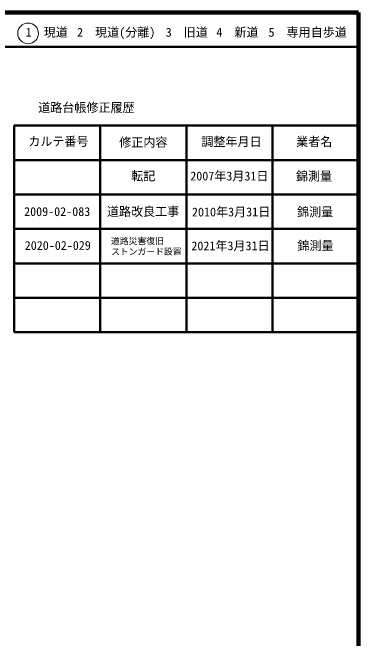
# Model space of a CAD drawing. Units: millimetres on the paper, enlarged 1000 times. Extents: x 40000 to 680000, y 20000 to 380000.
# Drawn here: x 579500 to 680000, y 198357 to 380000 of the extents above; entities that cross this region are included whole.
import ezdxf
from ezdxf.enums import TextEntityAlignment as Align

# ---------------------------------------------------------------- set-up
doc = ezdxf.new("R2010")
doc.units = ezdxf.units.MM
doc.header["$LTSCALE"] = 1000
for name, color, linetype, lineweight in [('M-TTL', 2, 'Continuous', 140), ('M-TTL-FRAM', 2, 'Continuous', 50), ('M-TTL-LINE', 7, 'Continuous', 50), ('M-TTL-TXT', 7, 'Continuous', 13)]:
    doc.layers.add(name, color=color, linetype=linetype, lineweight=lineweight)
doc.styles.add('ＭＳ ゴシック', font='')
doc.styles.get('ＭＳ ゴシック').set_extended_font_data('MS Gothic')

msp = doc.modelspace()

# ---------------------------------------------------------------- linework, layer by layer
at = {"layer": 'M-TTL'}
for p, q in [((680000, 380000), (40000, 380000)), ((680000, 20000), (680000, 380000))]:
    msp.add_line(p, q, dxfattribs=at)
at = {"layer": 'M-TTL-FRAM'}
for p, q in [((580000, 347197), (580000, 287197)), ((580000, 347197), (680000, 347197)), ((580000, 287197), (680000, 287197))]:
    msp.add_line(p, q, dxfattribs=at)
at = {"layer": 'M-TTL-LINE'}
for p, q in [((40000, 370000), (680000, 370000)), ((605000, 347197), (605000, 287197)), ((630000, 347197), (630000, 287197)), ((655000, 347197), (655000, 287197)), ((580000, 337197), (680000, 337197)), ((580000, 327197), (680000, 327197)), ((580000, 317197), (680000, 317197)), ((580000, 307197), (680000, 307197)), ((580000, 297197), (680000, 297197))]:
    msp.add_line(p, q, dxfattribs=at)
at = {"layer": 'M-TTL-TXT'}
msp.add_circle((584031, 373958), 3000, dxfattribs=at)

# ---------------------------------------------------------------- texts
at = {"layer": 'M-TTL-TXT', "style": 'ＭＳ ゴシック'}
for s, p in [('1\u3000現道', (583323, 372208)), ('2\u3000現道(分離)', (598244, 372208)), ('3\u3000旧道', (623996, 372208)), ('4\u3000新道', (638699, 372208)), ('5\u3000専用自歩道', (653853, 372208)), ('道路台帳修正履歴', (586968, 350363)), ('カルテ番号', (584089, 340527)), ('修正内容', (610509, 340273)), ('調整年月日', (634339, 340447)), ('業者名', (661884, 340447)), ('転記', (614000, 330495)), ('2007年3月31日', (631125, 330495)), ('錦測量', (661827, 330439)), ('2009-02-083', (582876, 320176))]:
    msp.add_text(s, height=2566, dxfattribs=at).set_placement(p, align=Align.BOTTOM_LEFT)
for s, height, p in [('道路改良工事', 2566, (606927, 320176)), ('2010年3月31日', 2566, (631641, 320055)), ('錦測量', 2566, (662148, 320055)), ('道路災害復旧', 1833, (608091, 312194)), ('2020-02-029', 2566, (583057, 310338)), ('2021年3月31日', 2566, (631460, 310218)), ('錦測量', 2566, (662269, 310278)), ('ストンガ－ド設置', 1833, (608091, 309130))]:
    msp.add_text(s, height=height, rotation=0.1, dxfattribs=at).set_placement(p, align=Align.BOTTOM_LEFT)

doc.saveas('drawing.dxf')
